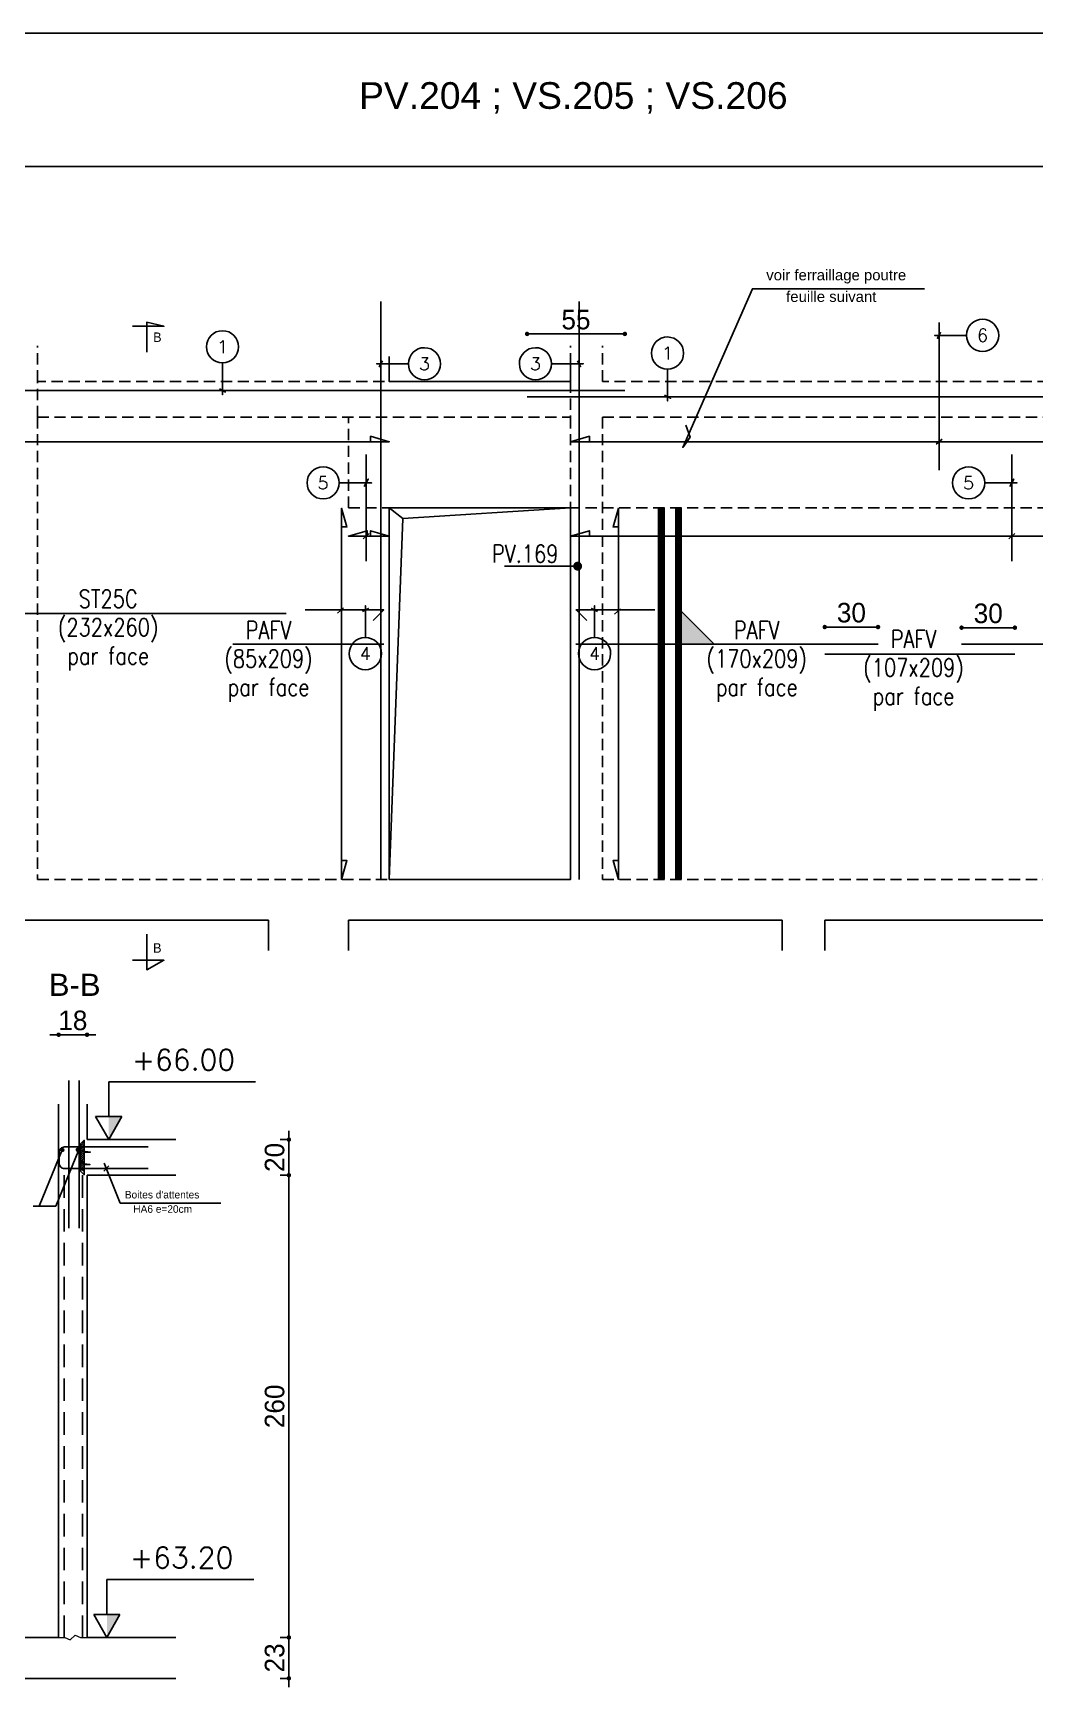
# Model space of a CAD drawing. Header units: metres. Extents: x -5618 to 118954, y -306 to 4637.
# Drawn here: x 112010 to 112574, y 640 to 1574 of the extents above; entities that cross this region are included whole.
import ezdxf
from ezdxf.enums import TextEntityAlignment as Align

# ---------------------------------------------------------------- set-up
doc = ezdxf.new("R2010")
doc.units = ezdxf.units.M
doc.linetypes.add('CACHE', pattern=[9.524999999999999, 6.35, -3.175])
doc.linetypes.add('CACHEX2', pattern=[19.049999999999997, 12.7, -6.35])
for name, color, linetype in [('COTATION', 1, 'Continuous'), ('GO-CARTOUCHE', 7, 'Continuous'), ('GO-FER-HA', 140, 'Continuous'), ('GO-TEXTE', 9, 'Continuous'), ('K_ENT_M_Building_V.76', 7, 'Continuous'), ('STR_COTATION', 1, 'Continuous'), ('STR_STA', 30, 'Continuous'), ('STR_TS', 22, 'Continuous'), ('STR_TS_TXT', 7, 'Continuous'), ('STR_VOI-POT', 6, 'Continuous')]:
    doc.layers.add(name, color=color, linetype=linetype)
doc.layers.add('Kofragna_forma', color=7, linetype='Continuous', lineweight=70)
doc.styles.add('ARIAL', font='ARIAL.TTF')
doc.styles.add('GrDimensions', font='simplex.shx')
doc.styles.add('Lucida', font='LSANSI.TTF')
doc.styles.add('TEXTE', font='romans.shx')
doc.styles.add('TEXTE TS', font='romans.shx', dxfattribs={"width": 0.7, "oblique": 15})
doc.styles.add('TEXTEBA', font='ARIAL.TTF')
doc.dimstyles.new('COUPE-20', dxfattribs={"dimscale": 0.5, "dimtxt": 22, "dimasz": 5, "dimexe": 0.05, "dimexo": 0, "dimgap": 5, "dimtad": 1, "dimdec": 0, "dimdsep": 46, "dimtxsty": 'Standard', "dimblk1": 'DOT', "dimblk2": 'DOT', "dimsah": 1, "dimcen": 0, "dimdle": 150, "dimclrd": 1, "dimclre": 1, "dimclrt": 7, "dimadec": 0, "dimazin": 0, "dimtfac": 1, "dimtdec": 0, "dimtix": 1, "dimtmove": 2, "dimatfit": 3, "dimldrblk": 'DOT', "dimfxl": 0, "dimtvp": 1, "dimtolj": 1, "dimtzin": 0, "dimarcsym": 0})

# ---------------------------------------------------------------- blocks, each defined once
blk = doc.blocks.new('ime')
at = {"layer": 'COTATION', "const_width": 2.5}
blk.add_lwpolyline([(1.25, 0, -1), (-1.25, 0, -1)], format="xyb", close=True, dxfattribs=at)
at = {"layer": 'COTATION'}
blk.add_lwpolyline([(41.09158464876236, 0), (0, 0)], dxfattribs=at)
at = {"layer": 'COTATION', "color": 7, "style": 'TEXTE TS', "width": 0.8}
blk.add_attdef('NAME', (9.079526555316988, 2), '', height=10, dxfattribs=at)
blk = doc.blocks.new('mrega')
at = {"layer": 'STR_TS_TXT', "style": 'TEXTE TS', "width": 0.8}
for tag, p in [('ST10', (14.47619047619082, 0)), ('DIM', (14.47619047619082, -16)), ('NOTE', (14.47619047619082, -32))]:
    blk.add_attdef(tag, text='', height=10, dxfattribs=at).set_placement(p, align=Align.CENTER)
blk = doc.blocks.new('A$C6F247267')
blk.add_hatch(color=256).paths.add_polyline_path([(5.684341886080801e-14, -0.1999999999999886), (-0.1999999999999886, 0), (5.684341886080801e-14, 0)])
blk.add_lwpolyline([(-0.1999999999999886, 0), (5.684341886080801e-14, 0), (5.684341886080801e-14, -0.1999999999999886), (-0.1999999999999886, 0)])
blk = doc.blocks.new('_DOT')
at = {"color": 0, "linetype": 'ByBlock'}
blk.add_line((-0.5, 0), (-1, 0), dxfattribs=at)
at = {"color": 0, "linetype": 'ByBlock', "const_width": 0.5}
blk.add_lwpolyline([(-0.25, 0, 1), (0.25, 0, 1)], format="xyb", close=True, dxfattribs=at)
blk = doc.blocks.new('*D1312')
at = {"layer": 'COTATION', "color": 1, "lineweight": -2, "ltscale": 4.5}
for p, q in [((112153.8333592427, 673.9134185329495), (112153.8333592427, 676.4134185329495)), ((112148.8333592427, 671.4134185329495), (112153.8583592427, 671.4134185329495)), ((112153.8333592427, 648.4134185329495), (112153.8333592427, 671.4134185329495)), ((112148.8333592427, 648.4134185329495), (112153.8583592427, 648.4134185329495)), ((112153.8333592427, 645.9134185329495), (112153.8333592427, 643.4134185329495))]:
    blk.add_line(p, q, dxfattribs=at)
at = {"layer": 'DEFPOINTS', "color": 0, "lineweight": -3, "ltscale": 4.5}
for p in [(112090.2697119887, 671.4134185329495), (112153.8333592427, 671.4134185329495), (112090.2697119887, 648.4134185329495)]:
    blk.add_point(p, dxfattribs=at)
at = {"layer": 'COTATION', "color": 1, "lineweight": -2, "ltscale": 4.5, "xscale": 2.5, "yscale": 2.5, "zscale": 2.5}
for p, rotation in [((112153.8333592427, 671.4134185329495), 270), ((112153.8333592427, 648.4134185329495), 90)]:
    blk.add_blockref('_DOT', p, dxfattribs=dict(at, rotation=rotation))
at = {"layer": 'COTATION', "color": 7, "lineweight": -3, "ltscale": 4.5, "insert": (112145.8333592427, 659.9134185329676), "char_height": 11, "attachment_point": 5, "rotation": 90}
blk.add_mtext('\\A1;23', dxfattribs=at)
blk = doc.blocks.new('*D1313')
at = {"layer": 'COTATION', "color": 1, "lineweight": -2, "ltscale": 4.5}
for p, q in [((112148.8333592427, 931.4134185329491), (112153.8583592427, 931.4134185329491)), ((112153.8333592427, 673.9134185329495), (112153.8333592427, 928.9134185329491)), ((112148.8333592427, 671.4134185329495), (112153.8583592427, 671.4134185329495))]:
    blk.add_line(p, q, dxfattribs=at)
at = {"layer": 'DEFPOINTS', "color": 0, "lineweight": -3, "ltscale": 4.5}
for p in [(112090.2697119887, 931.4134185329491), (112153.8333592427, 931.4134185329491), (112090.2697119887, 671.4134185329495)]:
    blk.add_point(p, dxfattribs=at)
at = {"layer": 'COTATION', "color": 1, "lineweight": -2, "ltscale": 4.5, "xscale": 2.5, "yscale": 2.5, "zscale": 2.5}
for p, rotation in [((112153.8333592427, 931.4134185329491), 90), ((112153.8333592427, 671.4134185329495), 270)]:
    blk.add_blockref('_DOT', p, dxfattribs=dict(at, rotation=rotation))
at = {"layer": 'COTATION', "color": 7, "lineweight": -3, "ltscale": 4.5, "insert": (112145.8333592427, 801.4134185329674), "char_height": 11, "attachment_point": 5, "rotation": 90}
blk.add_mtext('\\A1;260', dxfattribs=at)
blk = doc.blocks.new('*D1314')
at = {"layer": 'COTATION', "color": 1, "lineweight": -2, "ltscale": 4.5}
for p, q in [((112153.8333592427, 953.9159185330296), (112153.8333592427, 956.4159185330296)), ((112148.8333592427, 951.4159185330296), (112153.8583592427, 951.4159185330296)), ((112153.8333592427, 931.4134185329491), (112153.8333592427, 951.4159185330296)), ((112148.8333592427, 931.4134185329491), (112153.8583592427, 931.4134185329491)), ((112153.8333592427, 928.9134185329491), (112153.8333592427, 926.4134185329491))]:
    blk.add_line(p, q, dxfattribs=at)
at = {"layer": 'DEFPOINTS', "color": 0, "lineweight": -3, "ltscale": 4.5}
for p in [(112090.2697119887, 951.4159185330296), (112153.8333592427, 951.4159185330296), (112090.2697119887, 931.4134185329491)]:
    blk.add_point(p, dxfattribs=at)
at = {"layer": 'COTATION', "color": 1, "lineweight": -2, "ltscale": 4.5, "xscale": 2.5, "yscale": 2.5, "zscale": 2.5}
for p, rotation in [((112153.8333592427, 951.4159185330296), 270), ((112153.8333592427, 931.4134185329491), 90)]:
    blk.add_blockref('_DOT', p, dxfattribs=dict(at, rotation=rotation))
at = {"layer": 'COTATION', "color": 7, "lineweight": -3, "ltscale": 4.5, "insert": (112145.8333592427, 941.4146685330074), "char_height": 11, "attachment_point": 5, "rotation": 90}
blk.add_mtext('\\A1;20', dxfattribs=at)
blk = doc.blocks.new('stab')
at = {"layer": 'STR_STA'}
h = blk.add_hatch(dxfattribs=at)
h.set_pattern_fill('ANSI31', color=9, scale=6.075, angle=-540.0000000000001, style=0)
h.set_pattern_definition([(315.0000000000001, (-54992.65837973652, 395894.7379386253), (-0.5369592119635344, -0.5369592119635349), [])])
h.paths.add_polyline_path([(8.552378314954694, 0), (6.527378315047827, -2.025000000023283), (4.901532150164712, -2.025000000023283), (4.901532150164712, 0)])
h.paths.add_polyline_path([(4.901532150164712, 0), (4.901532150164712, -2.025000000139698), (1.74862694303738, -2.025000000023283), (1.948794948111754, 0)])
h.paths.add_polyline_path([(1.414768370159436, 0), (1.731635668373201, -2.025000000023283), (-8.030776707397308, -2.025000000023283), (-7.821117697225418, 0)])
h.paths.add_polyline_path([(-8.109998894331511, -1.562622790690511), (-9.672621684905607, 0), (-8.249247268366162, 0)])
at = {"layer": 'STR_STA', "color": 1}
blk.add_lwpolyline([(-5.928707288054284, 36.008007580298), (-5.928707288054284, 0.5705075804144144), (-5.928707288052465, -11.06744842143235, 0.4142135623762916), (-2.891207288077567, -14.1049484213363), (3.183792711886781, -14.10494842149637, 0.4142135623762916), (6.221292711968999, -11.067448421476), (6.221292711968999, 36.008007580298)], format="xyb", dxfattribs=at)
blk.add_lwpolyline([(-7.647621684882324, -2.025000000023283), (-9.672621684905607, 0), (9.672621684905607, 0), (7.647621684882324, -2.025000000023283)], close=True, dxfattribs=at)
blk.add_lwpolyline([(-3.876133816724177, 0), (-3.678095901675988, -2.222349535324611), (-3.088990557997022, 3.467548173037358), (-3.088990557997022, 0), (3.088990557997022, 0), (3.416271031775977, -2.091547353309579), (3.939919544325676, 3.205943809472956), (3.939919544325676, 0)], dxfattribs=at)
at = {"layer": 'STR_STA', "color": 6, "linetype": 'Continuous', "const_width": 1.2}
for points in [[(-3.750946255378949, -3.686379832470266, -1), (-4.950946254633891, -3.686379832470266, -1)], [(-3.63822869229989, -12.30089231230522, -1), (-4.838228691554832, -12.30089231230522, -1)]]:
    blk.add_lwpolyline(points, format="xyb", close=True, dxfattribs=at)
blk = doc.blocks.new('*D1315')
at = {"layer": 'DEFPOINTS', "color": 0, "lineweight": -3, "ltscale": 4.5}
for p in [(112040.2697119887, 1010.399851621571), (112024.2697119887, 971.4159185330287, 187.688179425467), (112040.2697119887, 971.4159185330287, 187.688179425467)]:
    blk.add_point(p, dxfattribs=at)
at = {"layer": 'STR_COTATION', "color": 1, "lineweight": -2, "ltscale": 4.5}
for p, q in [((112021.7697119887, 1010.399851621571), (112019.2697119887, 1010.399851621571)), ((112024.2697119887, 1010.409589839967), (112024.2697119887, 1010.424851621571)), ((112024.2697119887, 1010.399851621571), (112040.2697119887, 1010.399851621571)), ((112040.2697119887, 1010.409589839967), (112040.2697119887, 1010.424851621571)), ((112042.7697119887, 1010.399851621571), (112045.2697119887, 1010.399851621571))]:
    blk.add_line(p, q, dxfattribs=at)
at = {"layer": 'STR_COTATION', "color": 1, "lineweight": -2, "ltscale": 4.5, "xscale": 2.5, "yscale": 2.5, "zscale": 2.5}
blk.add_blockref('_DOT', (112024.2697119887, 1010.399851621571), dxfattribs=at)
at = {"layer": 'STR_COTATION', "color": 1, "lineweight": -2, "ltscale": 4.5, "xscale": 2.5, "yscale": 2.5, "zscale": 2.5, "rotation": 180}
blk.add_blockref('_DOT', (112040.2697119887, 1010.399851621571), dxfattribs=at)
at = {"layer": 'STR_COTATION', "color": 7, "lineweight": -3, "ltscale": 4.5, "insert": (112032.2697119887, 1018.399851621571), "char_height": 11, "attachment_point": 5}
blk.add_mtext('\\A1;18', dxfattribs=at)
blk = doc.blocks.new('*D1381')
at = {"layer": 'DEFPOINTS', "color": 0, "linetype": 'ByBlock', "lineweight": -3, "ltscale": 4.5}
for p in [(112342.8706617109, 1404.554619421829), (112342.8706617109, 1372.744905830513, 563.0645382763996), (112287.8706617109, 1369.259754370817, 563.0645382763996)]:
    blk.add_point(p, dxfattribs=at)
at = {"layer": 'STR_COTATION', "color": 1, "linetype": 'ByBlock', "lineweight": -2, "ltscale": 4.5}
for p, q in [((112287.8706617109, 1404.574924056702), (112287.8706617109, 1404.579619421829)), ((112290.3706617109, 1404.554619421829), (112340.3706617109, 1404.554619421829)), ((112342.8706617109, 1404.575385810228), (112342.8706617109, 1404.579619421829))]:
    blk.add_line(p, q, dxfattribs=at)
at = {"layer": 'STR_COTATION', "color": 1, "linetype": 'ByBlock', "lineweight": -2, "ltscale": 4.5, "xscale": 2.5, "yscale": 2.5, "zscale": 2.5, "rotation": 180}
blk.add_blockref('_DOT', (112287.8706617109, 1404.554619421829), dxfattribs=at)
at = {"layer": 'STR_COTATION', "color": 1, "linetype": 'ByBlock', "lineweight": -2, "ltscale": 4.5, "xscale": 2.5, "yscale": 2.5, "zscale": 2.5}
blk.add_blockref('_DOT', (112342.8706617109, 1404.554619421829), dxfattribs=at)
at = {"layer": 'STR_COTATION', "color": 7, "linetype": 'ByBlock', "lineweight": -3, "ltscale": 4.5, "insert": (112315.3706617109, 1412.554619421829), "char_height": 11, "attachment_point": 5}
blk.add_mtext('\\A1;55', dxfattribs=at)
blk = doc.blocks.new('*D1383')
at = {"layer": 'DEFPOINTS', "color": 0, "linetype": 'ByBlock', "lineweight": -3, "ltscale": 4.5}
for p in [(112532.3462515376, 1239.346732039175), (112532.3462515376, 1230.095149313846, 563.0645382763996), (112562.3462515376, 1224.455550445408, 563.0645382763996)]:
    blk.add_point(p, dxfattribs=at)
at = {"layer": 'STR_COTATION', "color": 1, "linetype": 'ByBlock', "lineweight": -2, "ltscale": 4.5}
for p, q in [((112532.3462515376, 1239.370496569255), (112532.3462515376, 1239.371732039175)), ((112559.8462515376, 1239.346732039175), (112534.8462515376, 1239.346732039175)), ((112562.3462515376, 1239.369745905781), (112562.3462515376, 1239.371732039175))]:
    blk.add_line(p, q, dxfattribs=at)
at = {"layer": 'STR_COTATION', "color": 1, "linetype": 'ByBlock', "lineweight": -2, "ltscale": 4.5, "xscale": 2.5, "yscale": 2.5, "zscale": 2.5, "rotation": 180}
blk.add_blockref('_DOT', (112532.3462515376, 1239.346732039175), dxfattribs=at)
at = {"layer": 'STR_COTATION', "color": 1, "linetype": 'ByBlock', "lineweight": -2, "ltscale": 4.5, "xscale": 2.5, "yscale": 2.5, "zscale": 2.5}
blk.add_blockref('_DOT', (112562.3462515376, 1239.346732039175), dxfattribs=at)
at = {"layer": 'STR_COTATION', "color": 7, "linetype": 'ByBlock', "lineweight": -3, "ltscale": 4.5, "insert": (112547.3462515376, 1247.346732039175), "char_height": 11, "attachment_point": 5}
blk.add_mtext('\\A1;30', dxfattribs=at)
blk = doc.blocks.new('*D1395')
at = {"layer": 'DEFPOINTS', "color": 0, "linetype": 'ByBlock', "lineweight": -3, "ltscale": 4.5}
for p in [(112485.3462471325, 1239.718887319115), (112455.3462471325, 1224.455550445408, 563.0645382763996), (112485.3462471325, 1230.095149313847, 563.0645382763996)]:
    blk.add_point(p, dxfattribs=at)
at = {"layer": 'STR_COTATION', "color": 1, "linetype": 'ByBlock', "lineweight": -2, "ltscale": 4.5}
for p, q in [((112455.3462471325, 1239.741851668214), (112455.3462471325, 1239.743887319115)), ((112457.8462471325, 1239.718887319115), (112482.8462471325, 1239.718887319115)), ((112485.3462471325, 1239.742602299237), (112485.3462471325, 1239.743887319115))]:
    blk.add_line(p, q, dxfattribs=at)
at = {"layer": 'STR_COTATION', "color": 1, "linetype": 'ByBlock', "lineweight": -2, "ltscale": 4.5, "xscale": 2.5, "yscale": 2.5, "zscale": 2.5, "rotation": 180}
blk.add_blockref('_DOT', (112455.3462471325, 1239.718887319115), dxfattribs=at)
at = {"layer": 'STR_COTATION', "color": 1, "linetype": 'ByBlock', "lineweight": -2, "ltscale": 4.5, "xscale": 2.5, "yscale": 2.5, "zscale": 2.5}
blk.add_blockref('_DOT', (112485.3462471325, 1239.718887319115), dxfattribs=at)
at = {"layer": 'STR_COTATION', "color": 7, "linetype": 'ByBlock', "lineweight": -3, "ltscale": 4.5, "insert": (112470.3462471325, 1247.718887319115), "char_height": 11, "attachment_point": 5}
blk.add_mtext('\\A1;30', dxfattribs=at)

msp = doc.modelspace()

# ---------------------------------------------------------------- linework, layer by layer
at = {"color": 7, "linetype": 'Continuous', "lineweight": -3}
for p, q in [((112045.0974600116, 964.4159185330296, 281.5322691381999), (112059.8476593641, 964.4159185330296, 281.5322691381999)), ((112052.4725596878, 951.4159185330296, 281.5322691381999), (112045.0974600116, 964.4159185330296, 281.5322691381999)), ((112045.0974600116, 964.4159185330296, 281.5322691381999), (112059.8476593641, 964.4159185330296, 281.5322691381999)), ((112052.4725596878, 951.4159185330296, 281.5322691381999), (112045.0974600116, 964.4159185330296, 281.5322691381999)), ((112052.4725596878, 951.4159185330296, 281.5322691381999), (112059.8476593641, 964.4159185330296, 281.5322691381999)), ((112052.4725596878, 951.4159185330296, 281.5322691381999), (112059.8476593641, 964.4159185330296, 281.5322691381999)), ((112044.0403579187, 684.4134185329495, 281.5322691381999), (112058.7905572711, 684.4134185329495, 281.5322691381999)), ((112051.4154575948, 671.4134185329495, 281.5322691381999), (112044.0403579187, 684.4134185329495, 281.5322691381999)), ((112044.0403579187, 684.4134185329495, 281.5322691381999), (112058.7905572711, 684.4134185329495, 281.5322691381999)), ((112051.4154575948, 671.4134185329495, 281.5322691381999), (112044.0403579187, 684.4134185329495, 281.5322691381999)), ((112051.4154575948, 671.4134185329495, 281.5322691381999), (112058.7905572711, 684.4134185329495, 281.5322691381999)), ((112051.4154575948, 671.4134185329495, 281.5322691381999), (112058.7905572711, 684.4134185329495, 281.5322691381999))]:
    msp.add_line(p, q, dxfattribs=at)
msp.add_lwpolyline([(111635.0831852516, 1573.712063993932), (111635.0831852516, 623.8090639934172), (112994.9451852213, 623.8090639934172), (112994.9451852213, 1573.712063993932)], close=True)
msp.add_lwpolyline([(112994.9451852213, 1498.770820750994), (111635.0831852516, 1498.770820750994)])
at = {"lineweight": 18, "elevation": 281.5322691381999}
msp.add_lwpolyline([(112024.2697119887, 671.4134185329495), (112027.7346522894, 671.4134185329495), (112030.7571230193, 669.989630940505), (112033.5048009582, 672.7607371615196), (112036.6646555851, 671.4134185329495), (112040.2697119887, 671.4134185329495)], dxfattribs=at)
at = {"color": 7, "linetype": 'Continuous', "lineweight": -3}
for points in [[(112059.8476593641, 964.4159185330296, 281.5322691381999), (112052.4725596878, 951.4159185330296, 281.5322691381999), (112052.4725596878, 964.3831016691098, 281.5322691381999)], [(112059.8476593641, 964.4159185330296, 281.5322691381999), (112052.4725596878, 951.4159185330296, 281.5322691381999), (112052.4725596878, 964.3831016691098, 281.5322691381999)], [(112058.7905572711, 684.4134185329495, 281.5322691381999), (112051.4154575948, 671.4134185329495, 281.5322691381999), (112051.4154575948, 684.3806016690306, 281.5322691381999)], [(112058.7905572711, 684.4134185329495, 281.5322691381999), (112051.4154575948, 671.4134185329495, 281.5322691381999), (112051.4154575948, 684.3806016690306, 281.5322691381999)]]:
    msp.add_solid(points, dxfattribs=at)
at = {"layer": 'COTATION'}
for p, q in [((112517.9734990851, 1342.493769367879, 563.0645382763996), (112521.3286161382, 1345.444463081205, 563.0645382763996)), ((112195.7165775624, 1289.369719350722, 563.0645382763996), (112199.0716946155, 1292.320413064049, 563.0645382763996)), ((112558.9277017899, 1289.369826412348, 563.0645382763996), (112562.282818843, 1292.320520125675, 563.0645382763996)), ((112181.2547417327, 1247.488390826179, 563.0645382763996), (112184.6098587859, 1250.439084539505, 563.0645382763996)), ((112337.1014354537, 1247.016978070463, 656.908627989133), (112340.4565525069, 1249.96767178379, 656.908627989133))]:
    msp.add_line(p, q, dxfattribs=at)
at = {"layer": 'COTATION', "elevation": 563.0645382763996}
for points in [[(112199.7886035806, 1343.96911622454), (112199.7886035806, 1346.96910995428), (112210.3462515376, 1343.96911622454), (111723.3462586008, 1343.969116224544), (111733.9039065579, 1346.969109954284), (111733.9039065579, 1343.969116224544)], [(112764.7886035806, 1343.969116224541), (112764.7886035806, 1346.96910995428), (112775.3462515376, 1343.969116224541), (112312.3462515376, 1343.969116224544), (112322.9038994947, 1346.969109954284), (112322.9038994947, 1343.969116224544)], [(112183.4420592599, 1108.345308700224), (112186.4420529896, 1108.345308700224), (112183.4420592599, 1097.787660743136), (112183.4420592599, 1306.539163238913), (112186.4420529896, 1295.981515281854), (112183.4420592599, 1295.981515281854)], [(112339.2504438154, 1108.345308700224), (112336.2504500856, 1108.345308700224), (112339.2504438154, 1097.787660743136), (112339.2504438154, 1306.539163238913), (112336.2504500856, 1295.981515281854), (112339.2504438154, 1295.981515281854)], [(112199.7886035805, 1290.845066207384), (112199.7886035805, 1293.845059937124), (112210.3462515376, 1290.845066207384), (112187.3462471325, 1290.845066207386), (112197.9038950896, 1293.845059937126), (112197.9038950896, 1290.845066207386)], [(112764.7886035805, 1290.845173269011), (112764.7886035805, 1293.84516699875), (112775.3462515376, 1290.845173269011), (112312.3462515376, 1290.845173269011), (112322.9038994947, 1293.845166998751), (112322.9038994947, 1290.845173269011)]]:
    msp.add_lwpolyline(points, dxfattribs=at)
at = {"layer": 'GO-CARTOUCHE', "color": 2, "ltscale": 3}
msp.add_line((112052.5640553098, 936.6090952937753, 281.5322691381999), (112049.7571306202, 933.6337977922027, 281.5322691381999), dxfattribs=at)
at = {"layer": 'GO-CARTOUCHE', "color": 2, "ltscale": 3, "elevation": 281.5322691381999}
msp.add_lwpolyline([(112049.9626912984, 938.11650756441), (112058.9273000152, 915.7026893942017), (112115.6272525531, 915.7026893942017)], dxfattribs=at)
at = {"layer": 'GO-FER-HA'}
for points, elevation in [([(112535.1187739568, 1403.840578095321, -512.322006256741), (112535.1184979157, 1403.769867417203), (112517.2510335396, 1403.7698674172), (112519.6510335395, 1403.7698674172), (112518.7539772648, 1402.072811142339), (112520.5480898145, 1405.466923692062)], 563.0645382763996), ([(112116.3921782056, 1388.260934962094, -512.322006256741), (112116.4628888837, 1388.260658921062), (112116.4628888837, 1370.393194544986), (112116.4628888837, 1372.793194544893), (112118.1599451585, 1371.896138270195), (112114.7658326088, 1373.690250819882)], 563.0645382763996), ([(112366.8153730176, 1384.727494788017, -512.322006256741), (112366.8860836958, 1384.727218746986), (112366.8860836958, 1366.85975437091), (112366.8860836958, 1369.259754370817), (112368.5831399706, 1368.362698096118), (112365.1890274209, 1370.156810645806)], 563.0645382763996), ([(112221.0677703187, 1387.840138988028, -512.322006256741), (112221.0674942776, 1387.76942830991), (112203.2000299015, 1387.769428309907), (112205.6000299015, 1387.769428309907), (112204.7029736268, 1386.072372035046), (112206.4970861764, 1389.466484584769)], 656.908627989133), ([(112301.6247327566, 1387.840138988028, 512.322006256741), (112301.6250087976, 1387.76942830991), (112319.4924731737, 1387.769428309907), (112317.0924731738, 1387.769428309907), (112317.9895294485, 1386.072372035046), (112316.1954168988, 1389.466484584769)], 656.908627989133), ([(112196.7871871707, 1233.826649091674, 512.322006256741), (112196.8578978488, 1233.826925132706), (112196.8578978488, 1251.694389508782), (112196.8578978488, 1249.294389508875), (112198.5549541237, 1250.191445783573), (112195.1608415739, 1248.397333233887)], 656.908627989133), ([(112325.9053159046, 1233.826649091674, -512.322006256741), (112325.8346052265, 1233.826925132706), (112325.8346052265, 1251.694389508782), (112325.8346052265, 1249.294389508875), (112324.1375489516, 1250.191445783573), (112327.5316615013, 1248.397333233887)], 656.908627989133)]:
    msp.add_lwpolyline(points, format="xyb", dxfattribs=dict(at, elevation=elevation))
for points, elevation in [([(112182.1507212185, 1320.79512944149), (112200.3941120583, 1320.79512944149), (112197.3941120583, 1320.79512944149), (112198.5154324019, 1322.916449785045), (112196.2727917148, 1318.673809097928)], 563.0645382763996), ([(112545.3618454459, 1320.795129441489), (112563.6052362858, 1320.795129441489), (112560.6052362858, 1320.795129441489), (112561.7265566293, 1322.916449785044), (112559.4839159422, 1318.673809097927)], 563.0645382763996), ([(112035.5723799757, 945.5809679468845), (112022.6912418353, 913.9487098059222), (112009.9514498412, 913.9487098059222)], 281.5322691381999), ([(112026.2404059424, 945.5809679468845), (112013.359267802, 913.9487098059222), (112009.9514498412, 913.9487098059222)], 281.5322691381999)]:
    msp.add_lwpolyline(points, dxfattribs=dict(at, elevation=elevation))
for centre in [(112173.0939585836, 1320.79512944149, 563.0645382763996), (112536.305082811, 1320.795129441489, 563.0645382763996)]:
    msp.add_circle(centre, 9.05676263485475, dxfattribs=at)
at = {"layer": 'GO-TEXTE', "color": 2}
msp.add_lwpolyline([(112377.1448956924, 1353.301166283653), (112379.6482269152, 1346.480653249108), (112375.4201831395, 1340.778992611892), (112414.6453925715, 1430.017930176832), (112511.4143546799, 1430.017930176832)], dxfattribs=at)
at = {"layer": 'GO-TEXTE', "elevation": 563.0645382763996, "flags": 128}
for points in [[(112065.8682660659, 1408.859442942744), (112083.5160056728, 1408.853324538396), (112073.839787668, 1411.136735458186), (112073.8328809684, 1394.215261150807)], [(112065.8445881364, 1052.279953780781), (112083.4923288038, 1052.279953780781), (112073.8142796422, 1046.999897886381), (112073.8142796422, 1066.921373391023)]]:
    msp.add_lwpolyline(points, dxfattribs=at)
at = {"layer": 'K_ENT_M_Building_V.76', "color": 30, "linetype": 'Continuous', "lineweight": -3}
for p, q in [((112052.4725596878, 964.4159185330296, 281.5322691381999), (112052.4725596878, 983.9159185330296, 281.5322691381999)), ((112052.4725596878, 983.9159185330296, 281.5322691381999), (112058.9725596878, 983.9159185330296, 281.5322691381999)), ((112052.4725596878, 964.4159185330296, 281.5322691381999), (112052.4725596878, 983.9159185330296, 281.5322691381999)), ((112052.4725596878, 983.9159185330296, 281.5322691381999), (112058.9725596878, 983.9159185330296, 281.5322691381999)), ((112058.9725596878, 983.9159185330296, 281.5322691381999), (112135.1154168307, 983.9159185330296, 281.5322691381999)), ((112058.9725596878, 983.9159185330296, 281.5322691381999), (112135.1154168307, 983.9159185330296, 281.5322691381999)), ((112051.4154575948, 684.4134185329495, 281.5322691381999), (112051.4154575948, 703.91341853295, 281.5322691381999)), ((112051.4154575948, 703.91341853295, 281.5322691381999), (112057.9154575948, 703.91341853295, 281.5322691381999)), ((112051.4154575948, 684.4134185329495, 281.5322691381999), (112051.4154575948, 703.91341853295, 281.5322691381999)), ((112051.4154575948, 703.91341853295, 281.5322691381999), (112057.9154575948, 703.91341853295, 281.5322691381999)), ((112057.9154575948, 703.91341853295, 281.5322691381999), (112134.0583147377, 703.91341853295, 281.5322691381999)), ((112057.9154575948, 703.91341853295, 281.5322691381999), (112134.0583147377, 703.91341853295, 281.5322691381999))]:
    msp.add_line(p, q, dxfattribs=at)
at = {"layer": 'Kofragna_forma', "linetype": 'CACHE', "lineweight": -3}
for p, q in [((112012.3462515376, 1377.790160743216, 563.0645382763996), (112012.3462515376, 1397.790160743214, 563.0645382763996)), ((112312.3462515376, 1377.790160743216, 563.0645382763996), (112312.3462515376, 1397.790160743214, 563.0645382763996)), ((112330.3462515376, 1377.790160743216, 563.0645382763996), (112330.3462515376, 1397.790160743214, 563.0645382763996)), ((112312.3462515376, 1377.790160743216, 563.0645382763996), (112012.3462515376, 1377.790160743216, 563.0645382763996)), ((112012.3462515376, 1357.790160743216, 563.0645382763996), (112012.3462515376, 1377.790160743216, 563.0645382763996)), ((112312.3462515376, 1377.790160743216, 563.0645382763996), (112312.3462515376, 1357.790160743216, 563.0645382763996)), ((112905.2975718841, 1377.790160743216, 563.0645382763996), (112330.3462515376, 1377.790160743216, 563.0645382763996)), ((112012.3462515376, 1357.790160743216, 563.0645382763996), (112012.3462515376, 1097.787660743136, 563.0645382763996)), ((112012.3462515376, 1357.787660743135, 563.0645382763996), (112312.3462515376, 1357.787660743135, 563.0645382763996)), ((112312.3462515376, 1357.790160743216, 563.0645382763996), (112312.3462515376, 1097.787660743136, 563.0645382763996)), ((112330.3462515376, 1357.790160743216, 563.0645382763996), (112330.3462515376, 1097.787660743136, 563.0645382763996)), ((112330.3462515376, 1357.787660743135, 563.0645382763996), (112905.2975718841, 1357.787660743135, 563.0645382763996)), ((112012.3462515376, 1097.787660743136, 563.0645382763996), (112312.3462515376, 1097.787660743136, 563.0645382763996)), ((112330.3462515376, 1097.787660743136, 563.0645382763996), (112905.2975718841, 1097.787660743135, 563.0645382763996))]:
    msp.add_line(p, q, dxfattribs=at)
at = {"layer": 'Kofragna_forma', "color": 4, "lineweight": -3}
for p, q in [((111834.3462471325, 1074.787660743136, 563.0645382763996), (112142.3462471325, 1074.787660743136, 563.0645382763996)), ((112142.3462471325, 1074.787660743136, 563.0645382763996), (112142.3462471325, 1057.787660743136, 563.0645382763996)), ((112187.3462471325, 1074.787660743136, 563.0645382763996), (112187.3462471325, 1057.787660743136, 563.0645382763996)), ((112187.3462471325, 1074.787660743136, 563.0645382763996), (112431.3462471325, 1074.787660743136, 563.0645382763996)), ((112431.3462471325, 1074.787660743136, 563.0645382763996), (112431.3462471325, 1057.787660743136, 563.0645382763996)), ((112455.3462471325, 1074.787660743136, 563.0645382763996), (112455.3462471325, 1057.787660743136, 563.0645382763996)), ((112455.3462471325, 1074.787660743136, 563.0645382763996), (112873.3462471325, 1074.787660743135, 563.0645382763996)), ((112024.2697119887, 971.4159185330287, 281.5322691381999), (112024.2697119887, 671.4134185329495, 281.5322691381999)), ((112040.2697119887, 951.4159185330296, 281.5322691381999), (112040.2697119887, 971.4159185330287, 281.5322691381999)), ((112090.2697119887, 951.4159185330296, 281.5322691381999), (112040.2697119887, 951.4159185330296, 281.5322691381999)), ((112040.2697119887, 671.4134185329495, 281.5322691381999), (112040.2697119887, 931.4134185329491, 281.5322691381999)), ((112040.2697119887, 931.4134185329491, 281.5322691381999), (112090.2697119887, 931.4134185329491, 281.5322691381999)), ((112024.2697119887, 671.4134185329495, 281.5322691381999), (111973.9922119887, 671.4134185329495, 281.5322691381999)), ((112040.2697119887, 671.4134185329495, 281.5322691381999), (112090.2697119887, 671.4134185329495, 281.5322691381999)), ((112040.1722119887, 648.4134185329495, 281.5322691381999), (111973.9922119887, 648.4134185329495, 281.5322691381999)), ((112040.1722119887, 648.4134185329495, 281.5322691381999), (112090.2697119887, 648.4134185329495, 281.5322691381999))]:
    msp.add_line(p, q, dxfattribs=at)
at = {"layer": 'Kofragna_forma', "color": 4, "lineweight": -3, "elevation": 563.0645382763996}
for points in [[(112210.3462515376, 1391.790160743214), (112210.3462515376, 1377.790160743216), (112312.3462515376, 1377.790160743216), (112312.3462515376, 1391.790160743214)], [(112312.3462515376, 1306.787660743136), (112210.3462515376, 1306.787660743136), (112210.3462515376, 1097.787660743136), (112312.3462515376, 1097.787660743136), (112312.3462515376, 1306.787660743136)], [(112312.3462515376, 1306.787660743136), (112217.9932345613, 1300.674910909437), (112210.3462515376, 1097.787660743136)], [(112217.9932345613, 1300.674910909437), (112210.3462515376, 1306.787660743136)]]:
    msp.add_lwpolyline(points, dxfattribs=at)
at = {"layer": 'Kofragna_forma', "linetype": 'CACHE', "lineweight": -3, "elevation": 563.0645382763996}
for points in [[(112187.3462471325, 1306.787660743136), (112187.3462471325, 1357.787660743135)], [(112187.3462471325, 1306.787660743136), (112455.3462471325, 1306.787660743136)], [(112905.2975718841, 1306.787660743136), (112455.3462471325, 1306.787660743136)]]:
    msp.add_lwpolyline(points, dxfattribs=at)
at = {"layer": 'STR_TS', "color": 3}
for p, q in [((111920.3950648209, 1247.362532416848, 563.0645382763994), (112152.3462515376, 1247.362532416847, 563.0645382763994)), ((112122.3462515376, 1230.095149313847, 563.0645382763996), (112207.3462515376, 1230.095149313847, 563.0645382763996)), ((112315.3462515376, 1230.095149313846, 563.0645382763996), (112485.3462471325, 1230.095149313847, 563.0645382763996)), ((112562.3462515376, 1224.455550445408, 563.0645382763996), (112455.3462471325, 1224.455550445408, 563.0645382763996)), ((112532.3462515376, 1230.095149313846, 563.0645382763996), (112772.3462515376, 1230.095149313847, 563.0645382763996))]:
    msp.add_line(p, q, dxfattribs=at)
at = {"layer": 'STR_TS', "linetype": 'ByBlock', "ltscale": 2, "const_width": 4, "elevation": 563.0645382763996}
msp.add_lwpolyline([(112363.3871967669, 1097.787660743137), (112363.3871967669, 1306.787660743136)], dxfattribs=at)
at = {"layer": 'STR_TS', "linetype": 'CACHE', "ltscale": 2, "const_width": 4, "elevation": 563.0645382763996}
msp.add_lwpolyline([(112373.1152137035, 1097.787660743136), (112373.1152137035, 1306.787660743136)], dxfattribs=at)
at = {"layer": 'STR_VOI-POT'}
for p, q in [((112205.6000299015, 1097.787660743136, 563.0645382763996), (112205.6000299015, 1422.790160743215, 563.0645382763996)), ((112317.0924731738, 1097.787660743136, 563.0645382763996), (112317.0924731738, 1422.790160743215, 563.0645382763996)), ((112519.6510306445, 1410.96189030745, 563.0645382763996), (112519.6510640552, 1327.961890307456, 563.0645382763996)), ((111710.3462515376, 1372.74490583051, 563.0645382763996), (112342.8706617109, 1372.744905830513, 563.0645382763996)), ((112920.3950718841, 1369.259754370814, 563.0645382763996), (112287.8706617109, 1369.259754370817, 563.0645382763996)), ((112197.394119542, 1336.787621487726, 563.0645382763996), (112197.394141152, 1276.787699998547, 563.0645382763996)), ((112560.6052437695, 1336.787621487725, 563.0645382763996), (112560.6052653794, 1276.787699998546, 563.0645382763996))]:
    msp.add_line(p, q, dxfattribs=at)
at = {"layer": 'STR_VOI-POT', "color": 3}
for p, q in [((112030.0392384786, 984.5876480972632, 281.5322691381998), (112030.0392718893, 901.5876480972687, 281.5322691381998)), ((112035.7593323918, 984.5876480972632, 281.5322691381998), (112035.7592989811, 901.5876480972687, 281.5322691381998))]:
    msp.add_line(p, q, dxfattribs=at)
at = {"layer": 'STR_VOI-POT', "elevation": 656.908627989133}
for points in [[(112162.9273398384, 1249.294389508727), (112207.2544395454, 1249.294389508727), (112201.2725508667, 1243.312500830074)], [(112359.7651632368, 1249.294389508727), (112315.4380635299, 1249.294389508727), (112321.4199522085, 1243.312500830074)]]:
    msp.add_lwpolyline(points, dxfattribs=at)
at = {"layer": 'STR_VOI-POT', "color": 1, "linetype": 'CACHEX2', "elevation": 281.5322691381998}
for points in [[(112027.4492353366, 931.4134185329489), (112027.4484838082, 671.4134185329498)], [(112037.7151850322, 931.4134185329489), (112037.7144335038, 671.4134185329498)]]:
    msp.add_lwpolyline(points, dxfattribs=at)

# ---------------------------------------------------------------- block references
at = {"layer": 'COTATION'}
ref = msp.add_blockref('ime', (112316.30180518, 1273.928381247569, 563.0645382763996), dxfattribs=dict(at, xscale=-1))
ref.add_attrib('NAME', 'PV.169', (112268.1156660703, 1275.928381247569, 563.0645382763996), dxfattribs={"color": 7, "height": 10, "style": 'TEXTE TS', "width": 0.8})
at = {"layer": 'STR_STA', "zscale": 0.001000000000004775, "rotation": 270}
msp.add_blockref('stab', (112038.6903133856, 941.3427392549571, 281.5322691381999), dxfattribs=at)
at = {"layer": 'STR_TS', "xscale": 100, "yscale": 100, "zscale": 100, "rotation": 180}
msp.add_blockref('A$C6F247267', (112373.1152137035, 1230.095149313846, 585.601728056015), dxfattribs=at)
at = {"layer": 'STR_TS_TXT'}
for p, values in [((112037.6732578017, 1250.57925374334), {'NOTE': 'par face', 'ST10': 'ST25C', 'DIM': '(232x260)'}), ((112127.8999664238, 1232.934044777799, 656.9086279891326), {'NOTE': 'par face', 'ST10': 'PAFV', 'DIM': '(85x209)'}), ((112402.6183424526, 1232.934044777799, 750.752717701866), {'NOTE': 'par face', 'ST10': 'PAFV', 'DIM': '(170x209)'}), ((112490.8438298661, 1227.921030474628, 750.752717701866), {'NOTE': 'par face', 'ST10': 'PAFV', 'DIM': '(107x209)'})]:
    msp.add_blockref('mrega', p, dxfattribs=at).add_auto_attribs(values)

# ---------------------------------------------------------------- texts
at = {"style": 'ARIAL'}
msp.add_text('PV.204 ; VS.205 ; VS.206', height=15, dxfattribs=at).set_placement((112193.3382426416, 1531.166164572415, 93.84408971273348))
at = {"layer": 'GO-FER-HA', "style": 'TEXTE'}
for s, rotation, p in [('1', 359.9999999999544, (112116.4628888837, 1397.317421555916, 657.0645382763997)), ('6', 359.9999999999479, (112544.1752605506, 1403.769867417183, 657.0645382763997)), ('3', 359.9999999999479, (112230.1242569125, 1387.76942830989, 750.9086279891333)), ('1', 359.9999999999544, (112366.8860836958, 1393.78398138184, 657.0645382763997)), ('5', 359.9999999999544, (112173.0939585836, 1320.795129441723, 657.0645382763997)), ('5', 359.9999999999544, (112536.305082811, 1320.795129441722, 657.0645382763997)), ('4', 359.9999999999544, (112325.8346052264, 1224.770162497968, 750.9086279891333))]:
    msp.add_text(s, height=7.199999999999999, rotation=rotation, dxfattribs=at).set_placement(p, align=Align.MIDDLE_CENTER)
for s, p in [('3', (112292.5682461628, 1387.76942830989, 750.9086279891333)), ('4', (112196.8578978488, 1224.770162497968, 750.9086279891333))]:
    msp.add_text(s, height=7.199999999999999, dxfattribs=at).set_placement(p, align=Align.MIDDLE_CENTER)
at = {"layer": 'GO-TEXTE', "lineweight": -3, "style": 'ARIAL'}
for s, p in [('voir ferraillage poutre', (112422.4453696532, 1434.713348652217)), ('feuille suivant ', (112433.6335721529, 1422.577492349704))]:
    msp.add_text(s, height=6, dxfattribs=at).set_placement(p)
at = {"layer": 'GO-TEXTE', "linetype": 'Continuous', "style": 'Lucida'}
for s, height, rotation, p in [('B', 5.319999999999999, 359.9819333185179, (112077.4500550837, 1400.062667214309, 563.0645382763996)), ('B', 5.319999999999999, 0.001797547041295644, (112077.4294262667, 1056.550242726306, 563.0645382763996)), ("Boites d'attentes", 4.255999999999999, 0.001797547044573023, (112061.5277062439, 918.3223172111572, 281.5322691381999)), ('HA6 e=20cm', 4.255999999999999, 0.001797547044573023, (112066.2927237995, 910.2447954654705, 281.5322691381999))]:
    msp.add_text(s, height=height, rotation=rotation, dxfattribs=at).set_placement(p)
at = {"layer": 'GO-TEXTE', "style": 'TEXTEBA'}
msp.add_text('B-B', height=12.49708794321094, dxfattribs=at).set_placement((112018.763755523, 1032.245287018344, 281.5322691381999))
at = {"layer": 'K_ENT_M_Building_V.76', "color": 0, "linetype": 'Continuous', "lineweight": -3, "char_height": 11.7, "attachment_point": 7, "style": 'GrDimensions'}
for s, insert in [('+66.00', (112065.4725596878, 990.4159185330296, 281.5322691381999)), ('\\A1;+63.20', (112064.4154575949, 710.41341853295, 281.5322691381999))]:
    msp.add_mtext(s, dxfattribs=dict(at, insert=insert))

# ---------------------------------------------------------------- dimensions: what is measured, and where the dimension line sits
at = {"layer": 'COTATION', "lineweight": -3, "ltscale": 4.5}
for base, p1, p2, picture, middle in [((112153.8333592427, 951.4159185330296, 187.6881794254664), (112090.2697119887, 931.4134185329491, 187.6881794254664), (112090.2697119887, 951.4159185330296, 187.6881794254664), '*D1314', (112145.8333592427, 941.4146685330074, 187.6881794254664)), ((112153.8333592427, 931.4134185329491, 187.6881794254664), (112090.2697119887, 671.4134185329495, 187.6881794254664), (112090.2697119887, 931.4134185329491, 187.6881794254664), '*D1313', (112145.8333592427, 801.4134185329674, 187.6881794254664)), ((112153.8333592427, 671.4134185329495, 187.6881794254664), (112090.2697119887, 648.4134185329495, 187.6881794254664), (112090.2697119887, 671.4134185329495, 187.6881794254664), '*D1312', (112145.8333592427, 659.9134185329676, 187.6881794254664))]:
    dim = msp.add_linear_dim(base=base, p1=p1, p2=p2, angle=90, dimstyle='COUPE-20', dxfattribs=at)
    dim.commit()
    dim.dimension.update_dxf_attribs({"geometry": picture, "text_midpoint": middle})
at = {"layer": 'STR_COTATION', "linetype": 'ByBlock', "lineweight": -3, "ltscale": 4.5}
for base, p1, p2, picture, middle in [((112342.8706617109, 1404.554619421829), (112287.8706617109, 1369.259754370817, 563.0645382763996), (112342.8706617109, 1372.744905830513, 563.0645382763996), '*D1381', (112315.3706617109, 1412.554619421829)), ((112485.3462471325, 1239.718887319115), (112455.3462471325, 1224.455550445408, 563.0645382763996), (112485.3462471325, 1230.095149313847, 563.0645382763996), '*D1395', (112470.3462471325, 1247.718887319115)), ((112532.3462515376, 1239.346732039175), (112562.3462515376, 1224.455550445408, 563.0645382763996), (112532.3462515376, 1230.095149313846, 563.0645382763996), '*D1383', (112547.3462515376, 1247.346732039175))]:
    dim = msp.add_linear_dim(base=base, p1=p1, p2=p2, dimstyle='COUPE-20', override={"dimfxl": 0.1}, dxfattribs=at)
    dim.commit()
    dim.dimension.update_dxf_attribs({"geometry": picture, "text_midpoint": middle})
at = {"layer": 'STR_COTATION', "lineweight": -3, "ltscale": 4.5}
dim = msp.add_linear_dim(base=(112040.2697119887, 1010.399851621571, 93.84408971273291), p1=(112024.2697119887, 971.4159185330287, 281.5322691381999), p2=(112040.2697119887, 971.4159185330287, 281.5322691381999), text='18', dimstyle='COUPE-20', override={"dimfxl": 0.1}, dxfattribs=at)
dim.commit()
dim.dimension.update_dxf_attribs({"geometry": '*D1315', "text_midpoint": (112032.2697119887, 1018.399851621571, 93.84408971273291)})

doc.saveas('drawing.dxf')
